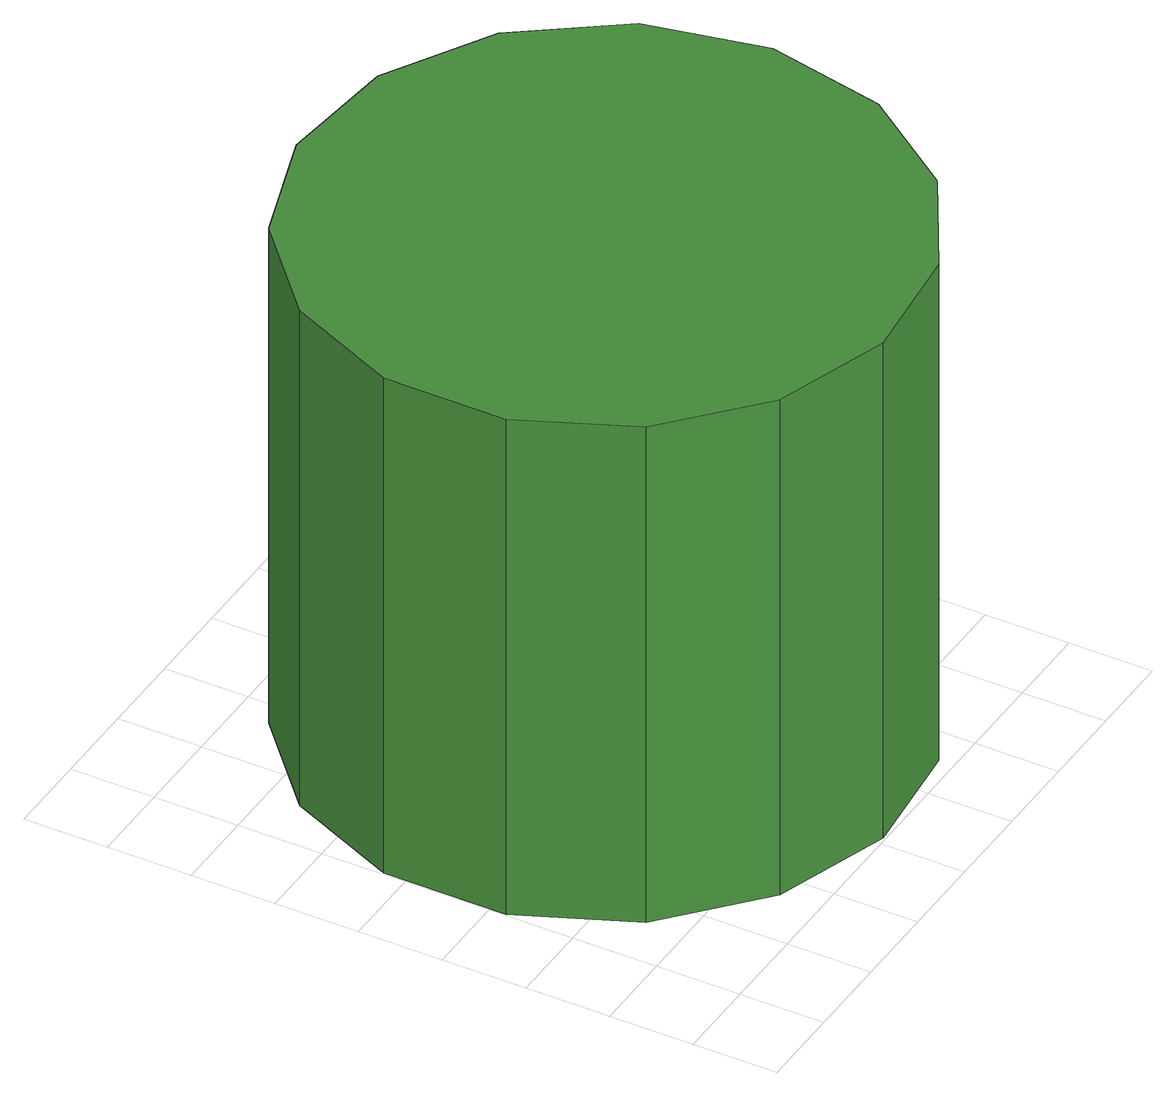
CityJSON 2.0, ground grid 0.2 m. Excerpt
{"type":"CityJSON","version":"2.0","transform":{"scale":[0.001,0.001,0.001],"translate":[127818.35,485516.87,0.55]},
"CityObjects":{
"tree1":{"type":"SolitaryVegetationObject","attributes":{"function":"something"},"geometry":[{"type":"MultiSurface","lod":"1","boundaries":[[[0,1,2,3,4,5,6,7,8,9,10,11,12,13,14]],[[15,16,17,18,19,20,21,22,23,24,25,26,27,28,29]],[[0,29,28,1]],[[1,28,27,2]],[[2,27,26,3]],[[3,26,25,4]],[[4,25,24,5]],[[5,24,23,6]],[[6,23,22,7]],[[7,22,21,8]],[[8,21,20,9]],[[9,20,19,10]],[[10,19,18,11]],[[11,18,17,12]],[[12,17,16,13]],[[13,16,15,14]],[[14,15,29,0]]]}]}
},
"vertices":[
[1400,707,1292],[1339,994,1292],[1167,1231,1292],[913,1378,1292],[621,1409,1292],[342,1318,1292],[124,1122,1292],[5,854,1292],[5,561,1292],[124,293,1292],[342,97,1292],[621,6,1292],[913,37,1292],[1167,183,1292],[1339,421,1292],[1339,421,2],[1167,183,2],[913,37,2],[621,6,2],[342,97,2],[124,293,2],[5,561,2],[5,854,2],[124,1122,2],[342,1318,2],[621,1409,2],[913,1378,2],[1167,1231,2],[1339,994,2],[1400,707,2]
]}
